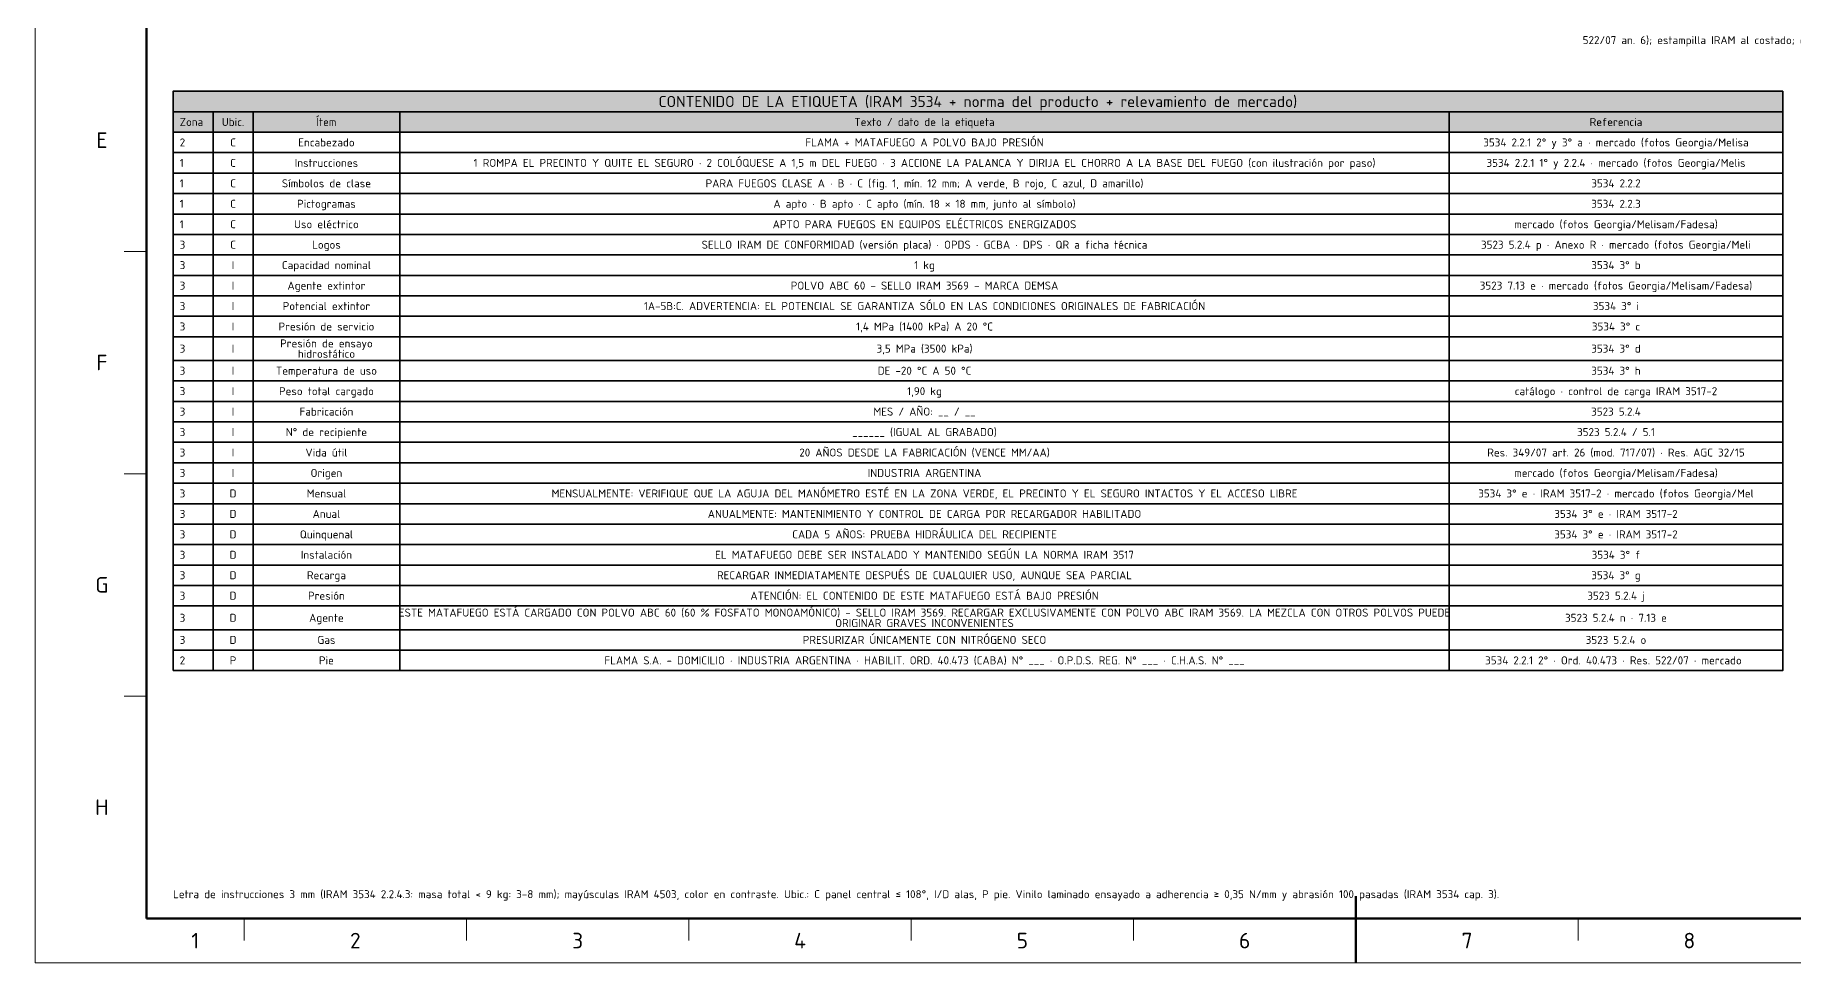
# Model space of a CAD drawing. Header units: millimetres. Extents: x 0 to 2208, y 0 to 420.
# Drawn here: x 1614 to 2009.5, y 0 to 208.6 of the extents above; entities that cross this region are included whole.
import ezdxf
from ezdxf.enums import TextEntityAlignment as Align

# ---------------------------------------------------------------- set-up
doc = ezdxf.new("R2010")
doc.units = ezdxf.units.MM
for name, color, linetype, lineweight in [('06-TEXTO', 7, 'CONTINUOUS', 25), ('07-RECUADRO', 7, 'CONTINUOUS', 70), ('08-FINA', 5, 'CONTINUOUS', 18), ('10-ROTULO', 7, 'CONTINUOUS', 35), ('13-GRAFICA', 30, 'CONTINUOUS', 18)]:
    doc.layers.add(name, color=color, linetype=linetype, lineweight=lineweight)
doc.styles.add('ISO3098', font='isocpeur.ttf')

msp = doc.modelspace()

# ---------------------------------------------------------------- hatches: boundary and pattern name
at = {"layer": '13-GRAFICA', "true_color": 0xc81e2d}
h = msp.add_hatch(color=7, dxfattribs=at)
h.dxf.hatch_style = 1
h.paths.add_polyline_path([(2007, 191.4), (2007, 196), (1645, 196), (1645, 191.4)])
at = {"layer": '13-GRAFICA', "true_color": 0xe8e8e8}
h = msp.add_hatch(color=7, dxfattribs=at)
h.dxf.hatch_style = 1
h.paths.add_polyline_path([(2007, 186.8), (2007, 191.4), (1645, 191.4), (1645, 186.8)])

# ---------------------------------------------------------------- linework, layer by layer
at = {"layer": '07-RECUADRO'}
msp.add_line((1911, 0), (1911, 15), dxfattribs=at)
msp.add_lwpolyline([(1639, 10), (2198, 10), (2198, 410), (1639, 410)], close=True, dxfattribs=at)
at = {"layer": '08-FINA'}
for p, q in [((1639, 160), (1634, 160)), ((1639, 110), (1634, 110)), ((1639, 60), (1634, 60)), ((1661, 10), (1661, 5)), ((1711, 10), (1711, 5)), ((1761, 10), (1761, 5)), ((1811, 10), (1811, 5)), ((1861, 10), (1861, 5)), ((1961, 10), (1961, 5))]:
    msp.add_line(p, q, dxfattribs=at)
msp.add_lwpolyline([(1614, 0), (2208, 0), (2208, 420), (1614, 420)], close=True, dxfattribs=at)
at = {"layer": '10-ROTULO'}
for points in [[(1645, 191.4), (2007, 191.4), (2007, 196), (1645, 196)], [(1645, 186.8), (1654, 186.8), (1654, 191.4), (1645, 191.4)], [(1654, 186.8), (1663, 186.8), (1663, 191.4), (1654, 191.4)], [(1663, 186.8), (1696, 186.8), (1696, 191.4), (1663, 191.4)], [(1696, 186.8), (1932, 186.8), (1932, 191.4), (1696, 191.4)], [(1932, 186.8), (2007, 186.8), (2007, 191.4), (1932, 191.4)], [(1645, 182.2), (1654, 182.2), (1654, 186.8), (1645, 186.8)], [(1654, 182.2), (1663, 182.2), (1663, 186.8), (1654, 186.8)], [(1663, 182.2), (1696, 182.2), (1696, 186.8), (1663, 186.8)], [(1696, 182.2), (1932, 182.2), (1932, 186.8), (1696, 186.8)], [(1932, 182.2), (2007, 182.2), (2007, 186.8), (1932, 186.8)], [(1645, 177.6), (1654, 177.6), (1654, 182.2), (1645, 182.2)], [(1654, 177.6), (1663, 177.6), (1663, 182.2), (1654, 182.2)], [(1663, 177.6), (1696, 177.6), (1696, 182.2), (1663, 182.2)], [(1696, 177.6), (1932, 177.6), (1932, 182.2), (1696, 182.2)], [(1932, 177.6), (2007, 177.6), (2007, 182.2), (1932, 182.2)], [(1645, 173), (1654, 173), (1654, 177.6), (1645, 177.6)], [(1654, 173), (1663, 173), (1663, 177.6), (1654, 177.6)], [(1663, 173), (1696, 173), (1696, 177.6), (1663, 177.6)], [(1696, 173), (1932, 173), (1932, 177.6), (1696, 177.6)], [(1932, 173), (2007, 173), (2007, 177.6), (1932, 177.6)], [(1645, 168.4), (1654, 168.4), (1654, 173), (1645, 173)], [(1654, 168.4), (1663, 168.4), (1663, 173), (1654, 173)], [(1663, 168.4), (1696, 168.4), (1696, 173), (1663, 173)], [(1696, 168.4), (1932, 168.4), (1932, 173), (1696, 173)], [(1932, 168.4), (2007, 168.4), (2007, 173), (1932, 173)], [(1645, 163.8), (1654, 163.8), (1654, 168.4), (1645, 168.4)], [(1654, 163.8), (1663, 163.8), (1663, 168.4), (1654, 168.4)], [(1663, 163.8), (1696, 163.8), (1696, 168.4), (1663, 168.4)], [(1696, 163.8), (1932, 163.8), (1932, 168.4), (1696, 168.4)], [(1932, 163.8), (2007, 163.8), (2007, 168.4), (1932, 168.4)], [(1645, 159.2), (1654, 159.2), (1654, 163.8), (1645, 163.8)], [(1654, 159.2), (1663, 159.2), (1663, 163.8), (1654, 163.8)], [(1663, 159.2), (1696, 159.2), (1696, 163.8), (1663, 163.8)], [(1696, 159.2), (1932, 159.2), (1932, 163.8), (1696, 163.8)], [(1932, 159.2), (2007, 159.2), (2007, 163.8), (1932, 163.8)], [(1645, 154.6), (1654, 154.6), (1654, 159.2), (1645, 159.2)], [(1654, 154.6), (1663, 154.6), (1663, 159.2), (1654, 159.2)], [(1663, 154.6), (1696, 154.6), (1696, 159.2), (1663, 159.2)], [(1696, 154.6), (1932, 154.6), (1932, 159.2), (1696, 159.2)], [(1932, 154.6), (2007, 154.6), (2007, 159.2), (1932, 159.2)], [(1645, 150), (1654, 150), (1654, 154.6), (1645, 154.6)], [(1654, 150), (1663, 150), (1663, 154.6), (1654, 154.6)], [(1663, 150), (1696, 150), (1696, 154.6), (1663, 154.6)], [(1696, 150), (1932, 150), (1932, 154.6), (1696, 154.6)], [(1932, 150), (2007, 150), (2007, 154.6), (1932, 154.6)], [(1645, 145.4), (1654, 145.4), (1654, 150), (1645, 150)], [(1654, 145.4), (1663, 145.4), (1663, 150), (1654, 150)], [(1663, 145.4), (1696, 145.4), (1696, 150), (1663, 150)], [(1696, 145.4), (1932, 145.4), (1932, 150), (1696, 150)], [(1932, 145.4), (2007, 145.4), (2007, 150), (1932, 150)], [(1645, 140.8), (1654, 140.8), (1654, 145.4), (1645, 145.4)], [(1654, 140.8), (1663, 140.8), (1663, 145.4), (1654, 145.4)], [(1663, 140.8), (1696, 140.8), (1696, 145.4), (1663, 145.4)], [(1696, 140.8), (1932, 140.8), (1932, 145.4), (1696, 145.4)], [(1932, 140.8), (2007, 140.8), (2007, 145.4), (1932, 145.4)], [(1645, 135.46), (1654, 135.46), (1654, 140.8), (1645, 140.8)], [(1654, 135.46), (1663, 135.46), (1663, 140.8), (1654, 140.8)], [(1663, 135.46), (1696, 135.46), (1696, 140.8), (1663, 140.8)], [(1696, 135.46), (1932, 135.46), (1932, 140.8), (1696, 140.8)], [(1932, 135.46), (2007, 135.46), (2007, 140.8), (1932, 140.8)], [(1645, 130.86), (1654, 130.86), (1654, 135.46), (1645, 135.46)], [(1654, 130.86), (1663, 130.86), (1663, 135.46), (1654, 135.46)], [(1663, 130.86), (1696, 130.86), (1696, 135.46), (1663, 135.46)], [(1696, 130.86), (1932, 130.86), (1932, 135.46), (1696, 135.46)], [(1932, 130.86), (2007, 130.86), (2007, 135.46), (1932, 135.46)], [(1645, 126.26), (1654, 126.26), (1654, 130.86), (1645, 130.86)], [(1654, 126.26), (1663, 126.26), (1663, 130.86), (1654, 130.86)], [(1663, 126.26), (1696, 126.26), (1696, 130.86), (1663, 130.86)], [(1696, 126.26), (1932, 126.26), (1932, 130.86), (1696, 130.86)], [(1932, 126.26), (2007, 126.26), (2007, 130.86), (1932, 130.86)], [(1645, 121.66), (1654, 121.66), (1654, 126.26), (1645, 126.26)], [(1654, 121.66), (1663, 121.66), (1663, 126.26), (1654, 126.26)], [(1663, 121.66), (1696, 121.66), (1696, 126.26), (1663, 126.26)], [(1696, 121.66), (1932, 121.66), (1932, 126.26), (1696, 126.26)], [(1932, 121.66), (2007, 121.66), (2007, 126.26), (1932, 126.26)], [(1645, 117.06), (1654, 117.06), (1654, 121.66), (1645, 121.66)], [(1654, 117.06), (1663, 117.06), (1663, 121.66), (1654, 121.66)], [(1663, 117.06), (1696, 117.06), (1696, 121.66), (1663, 121.66)], [(1696, 117.06), (1932, 117.06), (1932, 121.66), (1696, 121.66)], [(1932, 117.06), (2007, 117.06), (2007, 121.66), (1932, 121.66)], [(1645, 112.46), (1654, 112.46), (1654, 117.06), (1645, 117.06)], [(1654, 112.46), (1663, 112.46), (1663, 117.06), (1654, 117.06)], [(1663, 112.46), (1696, 112.46), (1696, 117.06), (1663, 117.06)], [(1696, 112.46), (1932, 112.46), (1932, 117.06), (1696, 117.06)], [(1932, 112.46), (2007, 112.46), (2007, 117.06), (1932, 117.06)], [(1645, 107.86), (1654, 107.86), (1654, 112.46), (1645, 112.46)], [(1654, 107.86), (1663, 107.86), (1663, 112.46), (1654, 112.46)], [(1663, 107.86), (1696, 107.86), (1696, 112.46), (1663, 112.46)], [(1696, 107.86), (1932, 107.86), (1932, 112.46), (1696, 112.46)], [(1932, 107.86), (2007, 107.86), (2007, 112.46), (1932, 112.46)], [(1645, 103.26), (1654, 103.26), (1654, 107.86), (1645, 107.86)], [(1654, 103.26), (1663, 103.26), (1663, 107.86), (1654, 107.86)], [(1663, 103.26), (1696, 103.26), (1696, 107.86), (1663, 107.86)], [(1696, 103.26), (1932, 103.26), (1932, 107.86), (1696, 107.86)], [(1932, 103.26), (2007, 103.26), (2007, 107.86), (1932, 107.86)], [(1645, 98.66), (1654, 98.66), (1654, 103.26), (1645, 103.26)], [(1654, 98.66), (1663, 98.66), (1663, 103.26), (1654, 103.26)], [(1663, 98.66), (1696, 98.66), (1696, 103.26), (1663, 103.26)], [(1696, 98.66), (1932, 98.66), (1932, 103.26), (1696, 103.26)], [(1932, 98.66), (2007, 98.66), (2007, 103.26), (1932, 103.26)], [(1645, 94.06), (1654, 94.06), (1654, 98.66), (1645, 98.66)], [(1654, 94.06), (1663, 94.06), (1663, 98.66), (1654, 98.66)], [(1663, 94.06), (1696, 94.06), (1696, 98.66), (1663, 98.66)], [(1696, 94.06), (1932, 94.06), (1932, 98.66), (1696, 98.66)], [(1932, 94.06), (2007, 94.06), (2007, 98.66), (1932, 98.66)], [(1645, 89.46), (1654, 89.46), (1654, 94.06), (1645, 94.06)], [(1654, 89.46), (1663, 89.46), (1663, 94.06), (1654, 94.06)], [(1663, 89.46), (1696, 89.46), (1696, 94.06), (1663, 94.06)], [(1696, 89.46), (1932, 89.46), (1932, 94.06), (1696, 94.06)], [(1932, 89.46), (2007, 89.46), (2007, 94.06), (1932, 94.06)], [(1645, 84.86), (1654, 84.86), (1654, 89.46), (1645, 89.46)], [(1654, 84.86), (1663, 84.86), (1663, 89.46), (1654, 89.46)], [(1663, 84.86), (1696, 84.86), (1696, 89.46), (1663, 89.46)], [(1696, 84.86), (1932, 84.86), (1932, 89.46), (1696, 89.46)], [(1932, 84.86), (2007, 84.86), (2007, 89.46), (1932, 89.46)], [(1645, 80.26), (1654, 80.26), (1654, 84.86), (1645, 84.86)], [(1654, 80.26), (1663, 80.26), (1663, 84.86), (1654, 84.86)], [(1663, 80.26), (1696, 80.26), (1696, 84.86), (1663, 84.86)], [(1696, 80.26), (1932, 80.26), (1932, 84.86), (1696, 84.86)], [(1932, 80.26), (2007, 80.26), (2007, 84.86), (1932, 84.86)], [(1645, 74.92), (1654, 74.92), (1654, 80.26), (1645, 80.26)], [(1654, 74.92), (1663, 74.92), (1663, 80.26), (1654, 80.26)], [(1663, 74.92), (1696, 74.92), (1696, 80.26), (1663, 80.26)], [(1696, 74.92), (1932, 74.92), (1932, 80.26), (1696, 80.26)], [(1932, 74.92), (2007, 74.92), (2007, 80.26), (1932, 80.26)], [(1645, 70.32), (1654, 70.32), (1654, 74.92), (1645, 74.92)], [(1654, 70.32), (1663, 70.32), (1663, 74.92), (1654, 74.92)], [(1663, 70.32), (1696, 70.32), (1696, 74.92), (1663, 74.92)], [(1696, 70.32), (1932, 70.32), (1932, 74.92), (1696, 74.92)], [(1932, 70.32), (2007, 70.32), (2007, 74.92), (1932, 74.92)], [(1645, 65.72), (1654, 65.72), (1654, 70.32), (1645, 70.32)], [(1654, 65.72), (1663, 65.72), (1663, 70.32), (1654, 70.32)], [(1663, 65.72), (1696, 65.72), (1696, 70.32), (1663, 70.32)], [(1696, 65.72), (1932, 65.72), (1932, 70.32), (1696, 70.32)], [(1932, 65.72), (2007, 65.72), (2007, 70.32), (1932, 70.32)]]:
    msp.add_lwpolyline(points, close=True, dxfattribs=at)

# ---------------------------------------------------------------- texts
at = {"layer": '06-TEXTO', "style": 'ISO3098'}
for s, height, p in [('522/07 an. 6); estampilla IRAM al costado; etiqueta GS1 a 180° (posterior).', 1.8, (2004, 207.5)), ('Ubic.', 1.8, (1658.5, 189.1)), ('Ítem', 1.8, (1679.5, 189.1)), ('Texto / dato de la etiqueta', 1.8, (1814, 189.1)), ('Referencia', 1.8, (1969.5, 189.1)), ('E', 3.5, (1629, 185)), ('FLAMA + MATAFUEGO A POLVO BAJO PRESIÓN', 1.8, (1814, 184.5)), ('C', 1.8, (1658.5, 184.5)), ('Encabezado', 1.8, (1679.5, 184.5)), ('3534 2.2.1 2° y 3° a · mercado (fotos Georgia/Melisa', 1.8, (1969.5, 184.5)), ('C', 1.8, (1658.5, 179.9)), ('Instrucciones', 1.8, (1679.5, 179.9)), ('1 ROMPA EL PRECINTO Y QUITE EL SEGURO · 2 COLÓQUESE A 1,5\xa0m DEL FUEGO · 3 ACCIONE LA PALANCA Y DIRIJA EL CHORRO A LA BASE DEL FUEGO (con ilustración por paso)', 1.8, (1814, 179.9)), ('3534 2.2.1 1° y 2.2.4 · mercado (fotos Georgia/Melis', 1.8, (1969.5, 179.9)), ('C', 1.8, (1658.5, 175.3)), ('Símbolos de clase', 1.8, (1679.5, 175.3)), ('PARA FUEGOS CLASE A · B · C (fig. 1, mín. 12 mm; A verde, B rojo, C azul, D amarillo)', 1.8, (1814, 175.3)), ('3534 2.2.2', 1.8, (1969.5, 175.3)), ('C', 1.8, (1658.5, 170.7)), ('Pictogramas', 1.8, (1679.5, 170.7)), ('A apto · B apto · C apto (mín. 18 × 18 mm, junto al símbolo)', 1.8, (1814, 170.7)), ('3534 2.2.3', 1.8, (1969.5, 170.7)), ('C', 1.8, (1658.5, 166.1)), ('Uso eléctrico', 1.8, (1679.5, 166.1)), ('APTO PARA FUEGOS EN EQUIPOS ELÉCTRICOS ENERGIZADOS', 1.8, (1814, 166.1)), ('mercado (fotos Georgia/Melisam/Fadesa)', 1.8, (1969.5, 166.1)), ('C', 1.8, (1658.5, 161.5)), ('Logos', 1.8, (1679.5, 161.5)), ('SELLO IRAM DE CONFORMIDAD (versión placa) · OPDS · GCBA · DPS · QR a ficha técnica', 1.8, (1814, 161.5)), ('3523 5.2.4 p · Anexo R · mercado (fotos Georgia/Meli', 1.8, (1969.5, 161.5)), ('I', 1.8, (1658.5, 156.9)), ('Capacidad nominal', 1.8, (1679.5, 156.9)), ('1 kg', 1.8, (1814, 156.9)), ('3534 3° b', 1.8, (1969.5, 156.9)), ('I', 1.8, (1658.5, 152.3)), ('Agente extintor', 1.8, (1679.5, 152.3)), ('POLVO ABC 60 - SELLO IRAM 3569 - MARCA DEMSA', 1.8, (1814, 152.3)), ('3523 7.13 e · mercado (fotos Georgia/Melisam/Fadesa)', 1.8, (1969.5, 152.3)), ('I', 1.8, (1658.5, 147.7)), ('Potencial extintor', 1.8, (1679.5, 147.7)), ('1A-5B:C. ADVERTENCIA: EL POTENCIAL SE GARANTIZA SÓLO EN LAS CONDICIONES ORIGINALES DE FABRICACIÓN', 1.8, (1814, 147.7)), ('3534 3° i', 1.8, (1969.5, 147.7)), ('I', 1.8, (1658.5, 143.1)), ('Presión de servicio', 1.8, (1679.5, 143.1)), ('1,4 MPa (1400 kPa) A 20 °C', 1.8, (1814, 143.1)), ('3534 3° c', 1.8, (1969.5, 143.1)), ('I', 1.8, (1658.5, 138.13)), ('Presión de ensayo', 1.8, (1679.5, 139.3)), ('3,5 MPa (3500 kPa)', 1.8, (1814, 138.13)), ('3534 3° d', 1.8, (1969.5, 138.13)), ('F', 3.5, (1629, 135)), ('hidrostático', 1.8, (1679.5, 136.96)), ('I', 1.8, (1658.5, 133.16)), ('Temperatura de uso', 1.8, (1679.5, 133.16)), ('DE -20 °C A 50 °C', 1.8, (1814, 133.16)), ('3534 3° h', 1.8, (1969.5, 133.16)), ('I', 1.8, (1658.5, 128.56)), ('Peso total cargado', 1.8, (1679.5, 128.56)), ('1,90 kg', 1.8, (1814, 128.56)), ('catálogo · control de carga IRAM 3517-2', 1.8, (1969.5, 128.56)), ('I', 1.8, (1658.5, 123.96)), ('Fabricación', 1.8, (1679.5, 123.96)), ('MES / AÑO: __ / __', 1.8, (1814, 123.96)), ('3523 5.2.4', 1.8, (1969.5, 123.96)), ('I', 1.8, (1658.5, 119.36)), ('N° de recipiente', 1.8, (1679.5, 119.36)), ('______ (IGUAL AL GRABADO)', 1.8, (1814, 119.36)), ('3523 5.2.4 / 5.1', 1.8, (1969.5, 119.36)), ('I', 1.8, (1658.5, 114.76)), ('Vida útil', 1.8, (1679.5, 114.76)), ('20 AÑOS DESDE LA FABRICACIÓN (VENCE MM/AA)', 1.8, (1814, 114.76)), ('Res. 349/07 art. 26 (mod. 717/07) · Res. AGC 32/15', 1.8, (1969.5, 114.76)), ('I', 1.8, (1658.5, 110.16)), ('Origen', 1.8, (1679.5, 110.16)), ('INDUSTRIA ARGENTINA', 1.8, (1814, 110.16)), ('mercado (fotos Georgia/Melisam/Fadesa)', 1.8, (1969.5, 110.16)), ('MENSUALMENTE: VERIFIQUE QUE LA AGUJA DEL MANÓMETRO ESTÉ EN LA ZONA VERDE, EL PRECINTO Y EL SEGURO INTACTOS Y EL ACCESO LIBRE', 1.8, (1814, 105.56)), ('D', 1.8, (1658.5, 105.56)), ('Mensual', 1.8, (1679.5, 105.56)), ('3534 3° e · IRAM 3517-2 · mercado (fotos Georgia/Mel', 1.8, (1969.5, 105.56)), ('D', 1.8, (1658.5, 100.96)), ('Anual', 1.8, (1679.5, 100.96)), ('ANUALMENTE: MANTENIMIENTO Y CONTROL DE CARGA POR RECARGADOR HABILITADO', 1.8, (1814, 100.96)), ('3534 3° e · IRAM 3517-2', 1.8, (1969.5, 100.96)), ('D', 1.8, (1658.5, 96.36)), ('Quinquenal', 1.8, (1679.5, 96.36)), ('CADA 5 AÑOS: PRUEBA HIDRÁULICA DEL RECIPIENTE', 1.8, (1814, 96.36)), ('3534 3° e · IRAM 3517-2', 1.8, (1969.5, 96.36)), ('D', 1.8, (1658.5, 91.76)), ('Instalación', 1.8, (1679.5, 91.76)), ('EL MATAFUEGO DEBE SER INSTALADO Y MANTENIDO SEGÚN LA NORMA IRAM 3517', 1.8, (1814, 91.76)), ('3534 3° f', 1.8, (1969.5, 91.76)), ('D', 1.8, (1658.5, 87.16)), ('Recarga', 1.8, (1679.5, 87.16)), ('RECARGAR INMEDIATAMENTE DESPUÉS DE CUALQUIER USO, AUNQUE SEA PARCIAL', 1.8, (1814, 87.16)), ('3534 3° g', 1.8, (1969.5, 87.16)), ('G', 3.5, (1629, 85)), ('D', 1.8, (1658.5, 82.56)), ('Presión', 1.8, (1679.5, 82.56)), ('ATENCIÓN: EL CONTENIDO DE ESTE MATAFUEGO ESTÁ BAJO PRESIÓN', 1.8, (1814, 82.56)), ('3523 5.2.4 j', 1.8, (1969.5, 82.56)), ('ESTE MATAFUEGO ESTÁ CARGADO CON POLVO ABC 60 (60 % FOSFATO MONOAMÓNICO) - SELLO IRAM 3569. RECARGAR EXCLUSIVAMENTE CON POLVO ABC IRAM 3569. LA MEZCLA CON OTROS POLVOS PUEDE', 1.8, (1814, 78.76)), ('D', 1.8, (1658.5, 77.59)), ('Agente', 1.8, (1679.5, 77.59)), ('ORIGINAR GRAVES INCONVENIENTES', 1.8, (1814, 76.42)), ('3523 5.2.4 n · 7.13 e', 1.8, (1969.5, 77.59)), ('D', 1.8, (1658.5, 72.62)), ('Gas', 1.8, (1679.5, 72.62)), ('PRESURIZAR ÚNICAMENTE CON NITRÓGENO SECO', 1.8, (1814, 72.62)), ('3523 5.2.4 o', 1.8, (1969.5, 72.62)), ('P', 1.8, (1658.5, 68.02)), ('Pie', 1.8, (1679.5, 68.02)), ('FLAMA S.A. - DOMICILIO · INDUSTRIA ARGENTINA · HABILIT. ORD. 40.473 (CABA) N° ___ · O.P.D.S. REG. N° ___ · C.H.A.S. N° ___', 1.8, (1814, 68.02)), ('3534 2.2.1 2° · Ord. 40.473 · Res. 522/07 · mercado ', 1.8, (1969.5, 68.02)), ('H', 3.5, (1629, 35)), ('1', 3.5, (1650, 5)), ('2', 3.5, (1686, 5)), ('3', 3.5, (1736, 5)), ('4', 3.5, (1786, 5)), ('5', 3.5, (1836, 5)), ('6', 3.5, (1886, 5)), ('7', 3.5, (1936, 5)), ('8', 3.5, (1986, 5))]:
    msp.add_text(s, height=height, dxfattribs=at).set_placement(p, align=Align.MIDDLE_CENTER)
at = {"layer": '06-TEXTO', "true_color": 0xffffff, "style": 'ISO3098'}
msp.add_text('CONTENIDO DE LA ETIQUETA (IRAM 3534 + norma del producto + relevamiento de mercado)', height=2.5, dxfattribs=at).set_placement((1826, 193.7), align=Align.MIDDLE_CENTER)
at = {"layer": '06-TEXTO', "style": 'ISO3098'}
for s, p in [('Zona', (1646.5, 189.1)), ('2', (1646.5, 184.5)), ('1', (1646.5, 179.9)), ('1', (1646.5, 175.3)), ('1', (1646.5, 170.7)), ('1', (1646.5, 166.1)), ('3', (1646.5, 161.5)), ('3', (1646.5, 156.9)), ('3', (1646.5, 152.3)), ('3', (1646.5, 147.7)), ('3', (1646.5, 143.1)), ('3', (1646.5, 138.13)), ('3', (1646.5, 133.16)), ('3', (1646.5, 128.56)), ('3', (1646.5, 123.96)), ('3', (1646.5, 119.36)), ('3', (1646.5, 114.76)), ('3', (1646.5, 110.16)), ('3', (1646.5, 105.56)), ('3', (1646.5, 100.96)), ('3', (1646.5, 96.36)), ('3', (1646.5, 91.76)), ('3', (1646.5, 87.16)), ('3', (1646.5, 82.56)), ('3', (1646.5, 77.59)), ('3', (1646.5, 72.62)), ('2', (1646.5, 68.02))]:
    msp.add_text(s, height=1.8, dxfattribs=at).set_placement(p, align=Align.MIDDLE_LEFT)
msp.add_text('Letra de instrucciones 3 mm (IRAM 3534 2.2.4.3: masa total < 9 kg: 3-8 mm); mayúsculas IRAM 4503, color en contraste. Ubic.: C panel central ≤ 108°, I/D alas, P pie. Vinilo laminado ensayado a adherencia ≥ 0,35 N/mm y abrasión 100 pasadas (IRAM 3534 cap. 3).', height=1.8, dxfattribs=at).set_placement((1645, 14), align=Align.BOTTOM_LEFT)

doc.saveas('drawing.dxf')
